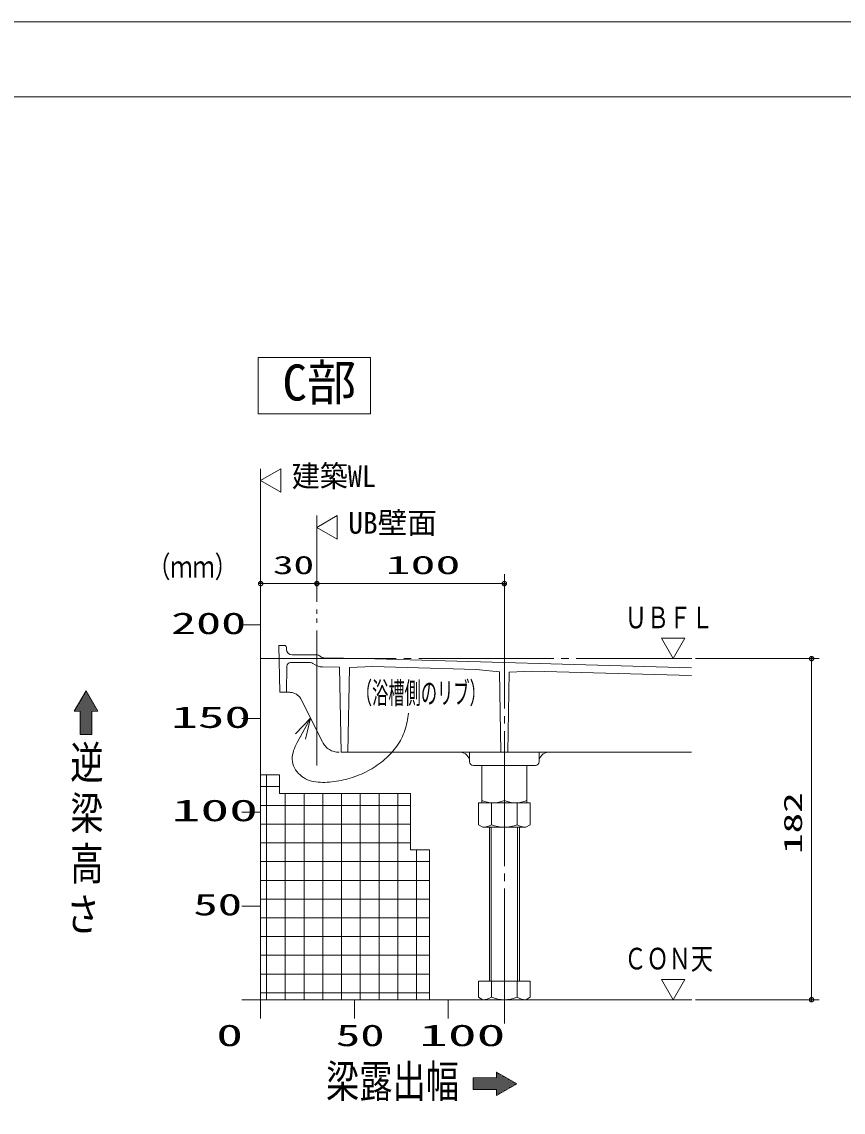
# Model space of a CAD drawing. Units: millimetres on the paper, with parts at other scales. Extents: x -305 to 305, y -152 to 152.
# Drawn here: x -11.2 to 98.4, y 3.1 to 148.5 of the extents above; entities that cross this region are included whole.
import ezdxf
from ezdxf.enums import TextEntityAlignment as Align

# ---------------------------------------------------------------- set-up
doc = ezdxf.new("R2010")
doc.units = ezdxf.units.MM
doc.linetypes.add('LONG_CHAIN', pattern=[21, 18, -1, 1, -1])
doc.linetypes.add('LONG_DOUBLE_CHAIN', pattern=[21.8, 18, -1, 0.6, -0.6, 0.6, -1])
for name, color, linetype, lineweight in [('0-1_RV', 7, 'Continuous', 9), ('0-2_0', 7, 'Continuous', 9), ('0-5_図面枠', 3, 'Continuous', 9), ('0-6_DEFPOINTS', 7, 'Continuous', 9)]:
    doc.layers.add(name, color=color, linetype=linetype, lineweight=lineweight)
doc.styles.add('ＭＳ ゴシック', font='')
doc.styles.get('ＭＳ ゴシック').set_extended_font_data('MS Gothic')

# ---------------------------------------------------------------- blocks, each defined once
blk = doc.blocks.new('_DOTSMALL')
at = {"layer": '0-2_0'}
for p, q in [((0.0746, 0.1), (-0.0746, 0.1)), ((0.1223, -0.0248), (-0.1223, -0.0248))]:
    blk.add_line(p, q, dxfattribs=at)
for points in [[(0.125, 0), (0.124, 0.0157), (0.1211, 0.0311), (0.1162, 0.046), (0.1095, 0.0602), (0.1011, 0.0735), (0.0911, 0.0856), (0.0797, 0.0963), (0.067, 0.1055), (0.0532, 0.1131), (0.0386, 0.1189), (0.0234, 0.1228), (0.0078, 0.1248), (-0.0078, 0.1248), (-0.0234, 0.1228), (-0.0386, 0.1189), (-0.0532, 0.1131), (-0.067, 0.1055), (-0.0797, 0.0963), (-0.0911, 0.0856), (-0.1011, 0.0735), (-0.1095, 0.0602), (-0.1162, 0.046), (-0.1211, 0.0311), (-0.124, 0.0157), (-0.125, 0), (0, 0)], [(-0.125, 0), (-0.124, -0.0157), (-0.1211, -0.0311), (-0.1162, -0.046), (-0.1095, -0.0602), (-0.1011, -0.0735), (-0.0911, -0.0856), (-0.0797, -0.0963), (-0.067, -0.1055), (-0.0532, -0.1131), (-0.0386, -0.1189), (-0.0234, -0.1228), (-0.0078, -0.1248), (0.0078, -0.1248), (0.0234, -0.1228), (0.0386, -0.1189), (0.0532, -0.1131), (0.067, -0.1055), (0.0797, -0.0963), (0.0911, -0.0856), (0.1011, -0.0735), (0.1095, -0.0602), (0.1162, -0.046), (0.1211, -0.0311), (0.124, -0.0157), (0.125, 0), (0, 0)]]:
    blk.add_lwpolyline(points, close=True, dxfattribs=at)
blk = doc.blocks.new('_OPEN30')
at = {"layer": '0-2_0'}
blk.add_line((0, 0), (-1, 0), dxfattribs=at)
blk.add_lwpolyline([(-1, 0.2679), (0, 0), (-1, -0.2679)], dxfattribs=at)

msp = doc.modelspace()

# ---------------------------------------------------------------- linework, layer by layer
at = {"layer": '0-1_RV'}
for p, q in [((20.342, 103.721), (20.342, 96.228)), ((20.342, 103.721), (35.342, 103.721)), ((35.342, 103.721), (35.342, 96.228)), ((20.342, 96.228), (35.342, 96.228)), ((20.686, 15.577), (20.686, 88.889)), ((20.686, 87.327), (23.392, 88.889)), ((23.392, 85.764), (23.392, 88.889)), ((20.686, 87.327), (23.392, 85.764)), ((28.186, 81.077), (30.892, 82.639)), ((20.686, 74.077), (20.686, 74.827)), ((28.186, 74.077), (28.186, 74.827)), ((28.186, 74.077), (28.186, 74.827)), ((53.186, 57.844), (53.186, 74.827)), ((28.186, 73.577), (20.686, 73.577)), ((28.186, 73.577), (53.186, 73.577)), ((20.686, 68.077), (18.186, 68.077)), ((75.686, 63.577), (74.123, 66.283)), ((77.248, 66.283), (74.123, 66.283)), ((75.686, 63.577), (77.248, 66.283)), ((23.123, 65.327), (23.878, 65.327)), ((24.132, 64.814), (24.128, 65.081)), ((24.882, 64.077), (28.145, 64.077)), ((24.193, 62.561), (24.132, 59.077)), ((24.693, 63.052), (27.348, 63.052)), ((29.123, 63.682), (34.373, 63.577)), ((34.373, 63.577), (78.123, 62.339)), ((78.686, 63.577), (95.148, 63.577)), ((94.148, 63.577), (94.148, 18.077)), ((28.922, 62.462), (31.225, 62.416)), ((31.225, 62.416), (31.423, 51.077)), ((32.521, 62.379), (32.323, 51.077)), ((35.623, 62.516), (32.521, 62.379)), ((35.623, 62.516), (49.436, 62.125)), ((52.548, 61.812), (49.436, 62.125)), ((52.548, 61.812), (52.736, 51.077)), ((53.823, 61.776), (53.636, 51.077)), ((53.823, 61.776), (56.936, 61.913)), ((56.936, 61.913), (78.123, 61.313)), ((-2.053, 58.348), (-3.128, 58.348)), ((-2.168, 58.548), (-3.013, 58.548)), ((-2.284, 58.748), (-2.897, 58.748)), ((-2.399, 58.948), (-2.782, 58.948)), ((-2.514, 59.148), (-2.666, 59.148)), ((-2.59, 59.279), (-1.028, 56.573)), ((23.887, 59.077), (24.558, 59.077)), ((-1.129, 56.748), (-4.052, 56.748)), ((-1.244, 56.948), (-3.936, 56.948)), ((-1.36, 57.148), (-3.821, 57.148)), ((-1.475, 57.348), (-3.705, 57.348)), ((-1.591, 57.548), (-3.59, 57.548)), ((-1.706, 57.748), (-3.474, 57.748)), ((-1.822, 57.948), (-3.359, 57.948)), ((-1.937, 58.148), (-3.243, 58.148)), ((-3.372, 53.448), (-3.372, 56.573)), ((-1.809, 56.548), (-3.372, 56.548)), ((-1.809, 56.348), (-3.372, 56.348)), ((-1.809, 56.148), (-3.372, 56.148)), ((-1.809, 55.948), (-3.372, 55.948)), ((-1.809, 55.748), (-3.372, 55.748)), ((-1.809, 55.548), (-3.372, 55.548)), ((-1.809, 55.348), (-3.372, 55.348)), ((-1.809, 56.573), (-1.028, 56.573)), ((-1.809, 53.448), (-1.809, 56.573)), ((20.686, 55.577), (18.186, 55.577)), ((25.57, 52.398), (27.349, 55.625)), ((-1.809, 55.148), (-3.372, 55.148)), ((-1.809, 54.948), (-3.372, 54.948)), ((-1.809, 54.748), (-3.372, 54.748)), ((-1.809, 54.548), (-3.372, 54.548)), ((-1.809, 54.348), (-3.372, 54.348)), ((-1.809, 54.148), (-3.372, 54.148)), ((-1.809, 53.948), (-3.372, 53.948)), ((-1.809, 53.748), (-3.372, 53.748)), ((-1.809, 53.548), (-3.372, 53.548)), ((-3.372, 53.448), (-1.809, 53.448)), ((31.423, 51.077), (78.123, 51.077)), ((48.53, 51.077), (48.552, 49.818)), ((57.841, 51.077), (57.819, 49.818)), ((20.686, 48.077), (23.186, 48.077)), ((21.483, 18.077), (21.483, 48.077)), ((23.186, 45.577), (23.186, 48.077)), ((57.319, 49.327), (49.052, 49.327)), ((50.186, 44.327), (50.186, 49.327)), ((53.186, 44.667), (53.186, 49.327)), ((56.186, 44.327), (56.186, 49.327)), ((20.686, 46.502), (23.186, 46.502)), ((23.186, 45.577), (40.686, 45.577)), ((23.983, 18.077), (23.983, 45.577)), ((26.483, 18.077), (26.483, 45.577)), ((28.983, 18.077), (28.983, 45.577)), ((31.483, 18.077), (31.483, 45.577)), ((33.983, 18.077), (33.983, 45.577)), ((36.483, 18.077), (36.483, 45.577)), ((38.983, 18.077), (38.983, 45.577)), ((40.686, 38.077), (40.686, 45.577)), ((20.686, 44.002), (40.686, 44.002)), ((56.65, 44.327), (49.722, 44.327)), ((49.722, 44.327), (49.722, 41.417)), ((56.186, 44.327), (50.186, 44.327)), ((51.454, 44.327), (51.454, 41.417)), ((54.918, 44.327), (54.918, 41.417)), ((56.65, 44.327), (56.65, 41.417)), ((18.186, 43.077), (20.686, 43.077)), ((20.686, 41.502), (40.686, 41.502)), ((49.722, 41.417), (50.311, 41.077)), ((56.061, 41.077), (50.311, 41.077)), ((51.186, 41.077), (51.186, 20.577)), ((51.436, 41.077), (51.436, 20.577)), ((54.936, 41.077), (54.936, 20.577)), ((55.186, 41.077), (55.186, 20.577)), ((56.061, 41.077), (56.65, 41.417)), ((20.686, 39.002), (40.686, 39.002)), ((43.186, 38.077), (40.686, 38.077)), ((41.483, 18.077), (41.483, 38.077)), ((43.186, 18.077), (43.186, 38.077)), ((20.686, 36.502), (43.186, 36.502)), ((20.686, 34.002), (43.186, 34.002)), ((18.186, 30.577), (20.686, 30.577)), ((20.686, 31.502), (43.186, 31.502)), ((20.686, 29.002), (43.186, 29.002)), ((20.686, 26.502), (43.186, 26.502)), ((20.686, 24.002), (43.186, 24.002)), ((20.686, 21.502), (43.186, 21.502)), ((49.722, 20.577), (49.722, 18.417)), ((56.65, 20.577), (49.722, 20.577)), ((51.454, 20.577), (51.454, 18.417)), ((54.918, 20.577), (54.918, 18.417)), ((56.65, 20.577), (56.65, 18.417)), ((75.686, 18.077), (74.123, 20.783)), ((77.248, 20.783), (74.123, 20.783)), ((75.686, 18.077), (77.248, 20.783)), ((20.686, 19.002), (43.186, 19.002)), ((78.186, 18.077), (18.186, 18.077)), ((33.186, 15.577), (33.186, 18.077)), ((45.686, 15.577), (45.686, 18.077)), ((49.722, 18.417), (50.311, 18.077)), ((56.061, 18.077), (50.311, 18.077)), ((56.061, 18.077), (56.65, 18.417)), ((78.686, 18.077), (95.148, 18.077)), ((49.026, 7.65), (52.151, 7.65)), ((49.026, 7.65), (49.026, 6.088)), ((53.58, 7.607), (49.026, 7.607)), ((53.926, 7.407), (49.026, 7.407)), ((52.151, 8.432), (52.151, 7.65)), ((54.857, 6.869), (52.151, 8.432)), ((52.194, 8.407), (52.151, 8.407)), ((52.194, 8.407), (52.151, 8.407)), ((52.541, 8.207), (52.151, 8.207)), ((52.887, 8.007), (52.151, 8.007)), ((53.233, 7.807), (52.151, 7.807)), ((54.273, 7.207), (49.026, 7.207)), ((54.619, 7.007), (49.026, 7.007)), ((54.749, 6.807), (49.026, 6.807)), ((54.403, 6.607), (49.026, 6.607)), ((54.056, 6.407), (49.026, 6.407)), ((53.71, 6.207), (49.026, 6.207)), ((49.026, 6.088), (52.151, 6.088)), ((54.857, 6.869), (52.151, 5.307)), ((52.151, 6.088), (52.151, 5.307)), ((53.363, 6.007), (52.151, 6.007)), ((53.017, 5.807), (52.151, 5.807)), ((52.671, 5.607), (52.151, 5.607)), ((52.324, 5.407), (52.151, 5.407))]:
    msp.add_line(p, q, dxfattribs=at)
at = {"layer": '0-1_RV', "linetype": 'LONG_DOUBLE_CHAIN'}
for p, q in [((20.686, 49.327), (20.686, 82.639)), ((28.186, 49.327), (28.186, 82.639)), ((26.107, 58.11), (28.932, 52.459))]:
    msp.add_line(p, q, dxfattribs=at)
at = {"layer": '0-1_RV', "linetype": 'LONG_CHAIN'}
for p, q in [((20.773, 63.577), (78.186, 63.577)), ((53.186, 14.901), (53.186, 59.981))]:
    msp.add_line(p, q, dxfattribs=at)
at = {"layer": '0-1_RV'}
for points in [[(28.186, 81.077), (30.892, 79.514), (30.892, 82.639)], [(23.123, 65.327), (23.232, 59.077), (24.132, 59.077)], [(-2.59, 59.279), (-4.153, 56.573), (-3.372, 56.573)], [(40.396, 56.286), (40.362, 55.996), (40.321, 55.706), (40.274, 55.417), (40.219, 55.129), (40.157, 54.842), (40.086, 54.558), (40.007, 54.276), (39.92, 53.998), (39.822, 53.722), (39.715, 53.451), (39.597, 53.184), (39.47, 52.922), (39.333, 52.664), (39.186, 52.41), (39.03, 52.161), (38.866, 51.917), (38.693, 51.678), (38.511, 51.444), (38.322, 51.215), (38.124, 50.991), (37.919, 50.772), (37.707, 50.559), (37.488, 50.351), (37.262, 50.148), (37.029, 49.951), (36.79, 49.76), (36.546, 49.574), (36.295, 49.395), (36.039, 49.221), (35.778, 49.053), (35.512, 48.892), (35.242, 48.736), (34.967, 48.587), (34.688, 48.444), (34.405, 48.308), (34.118, 48.179), (33.829, 48.056), (33.536, 47.939), (33.24, 47.83)], [(25.304, 51.867), (25.432, 52.138), (25.57, 52.398)], [(33.24, 47.83), (32.942, 47.727), (32.641, 47.632), (32.339, 47.544), (32.035, 47.463), (31.729, 47.389), (31.422, 47.322), (31.114, 47.263), (30.806, 47.212), (30.497, 47.168), (30.188, 47.132), (29.879, 47.104), (29.57, 47.083), (29.262, 47.071), (28.956, 47.068), (28.652, 47.076), (28.351, 47.096), (28.054, 47.129), (27.762, 47.178), (27.477, 47.242), (27.198, 47.325), (26.927, 47.428), (26.665, 47.551), (26.412, 47.697), (26.17, 47.866), (25.94, 48.058), (25.726, 48.271), (25.531, 48.502), (25.357, 48.749), (25.207, 49.009), (25.084, 49.281), (24.992, 49.561), (24.932, 49.847), (24.907, 50.137), (24.913, 50.43), (24.948, 50.723), (25.007, 51.015), (25.088, 51.304), (25.189, 51.589), (25.304, 51.867)]]:
    msp.add_lwpolyline(points, dxfattribs=at)
for points in [[(-3.372, 53.448), (-1.809, 53.448), (-1.809, 56.573), (-1.028, 56.573), (-2.59, 59.279), (-4.153, 56.573), (-3.372, 56.573)], [(20.686, 18.077), (20.686, 48.077), (23.186, 48.077), (23.186, 45.577), (40.686, 45.577), (40.686, 38.077), (43.186, 38.077), (43.186, 18.077)], [(49.026, 7.65), (49.026, 6.088), (52.151, 6.088), (52.151, 5.307), (54.857, 6.869), (52.151, 8.432), (52.151, 7.65)]]:
    msp.add_lwpolyline(points, close=True, dxfattribs=at)
for centre, radius, start, end in [((23.878, 65.077), 0.25, 1, 90), ((24.882, 64.827), 0.75, 181, 270), ((28.123, 63.327), 0.75, 47.44029, 90), ((24.693, 62.552), 0.5, 90, 179), ((27.348, 62.552), 0.5, 49.79223, 90), ((28.962, 64.461), 2, 229.79223, 268.85424), ((29.138, 64.432), 0.75, 227.44029, 268.85424), ((47.302, 49.827), 1.25, 1.00003, 90), ((59.07, 49.827), 1.25, 90, 178.99997), ((49.052, 49.827), 0.5, 181.00003, 270), ((57.319, 49.827), 0.5, 270, 358.99997), ((51.686, 47.805), 3.478, 244.44919, 295.55081), ((54.686, 47.805), 3.478, 244.44919, 295.55081), ((50.263, 43.326), 2.25, 271.20516, 301.93849), ((53.186, 45.657), 4.58, 247.78087, 292.21906), ((56.108, 43.326), 2.25, 238.06151, 268.79484), ((50.264, 20.326), 2.25, 271.20516, 301.93849), ((53.186, 22.657), 4.58, 247.7822, 292.21882), ((56.108, 20.326), 2.25, 238.06151, 268.79484)]:
    msp.add_arc(centre, radius, start, end, dxfattribs=at)
at = {"layer": '0-1_RV', "linetype": 'LONG_DOUBLE_CHAIN'}
for centre, radius, start, end in [((24.542, 57.327), 1.75, 26.56505, 90), ((31.168, 53.577), 2.5, 206.56505, 270)]:
    msp.add_arc(centre, radius, start, end, dxfattribs=at)
at = {"layer": '0-5_図面枠'}
msp.add_lwpolyline([(-291.017, -138.498), (108.983, -138.498), (108.983, 138.502), (-291.017, 138.502)], close=True, dxfattribs=at)
at = {"layer": '0-6_DEFPOINTS'}
msp.add_line((118.983, 148.502), (-301.017, 148.502), dxfattribs=at)

# ---------------------------------------------------------------- block references
at = {"layer": '0-1_RV'}
for name, p, xscale, yscale, rotation in [('_DOTSMALL', (20.686, 73.577), 2.32, 2.32, 180), ('_DOTSMALL', (28.186, 73.577), 2.32, 2.32, 180), ('_DOTSMALL', (94.148, 63.577), 2.32, 2.32, 90), ('_OPEN30', (27.349, 55.625), 2.77, 2.77, 61.11791), ('_DOTSMALL', (94.148, 18.077), 2.32, 2.32, 270)]:
    msp.add_blockref(name, p, dxfattribs=dict(at, xscale=xscale, yscale=yscale, rotation=rotation))
at = {"layer": '0-1_RV', "xscale": 2.32, "yscale": 2.32}
for p in [(28.186, 73.577), (53.186, 73.577)]:
    msp.add_blockref('_DOTSMALL', p, dxfattribs=at)

# ---------------------------------------------------------------- texts
at = {"layer": '0-1_RV', "style": 'ＭＳ ゴシック'}
for s, height, p in [('C部', 4.811, (23.6, 96.549)), ('UB壁面', 2.889, (32.369, 79.365))]:
    msp.add_text(s, height=height, dxfattribs=at).set_placement(p, align=Align.BOTTOM_LEFT)
for s, height, width, p in [('建築WL', 2.889, 0.95, (24.837, 85.612)), ('（ｍｍ）', 2.889, 0.75, (5.702, 73.522)), ('30', 2.441, 1.65, (22.34, 74.107)), ('100', 2.444, 2, (37.353, 74.107)), ('ＵＢＦＬ', 2.889, 0.75, (69.244, 66.75)), ('200', 2.886, 1.7, (8.748, 65.976)), ('（浴槽側のリブ）', 2.886, 0.55, (33.391, 56.69)), ('150', 2.889, 1.8, (8.786, 53.466)), ('逆', 4.333, 0.75, (-4.689, 46.244)), ('梁', 4.333, 0.75, (-4.689, 39.5)), ('100', 2.889, 1.95, (8.829, 41.022)), ('高', 4.333, 0.75, (-4.689, 32.745)), ('さ', 4.333, 0.75, (-5.214, 25.992)), ('50', 2.889, 1.65, (11.731, 28.466)), ('ＣＯＮ天', 2.889, 0.75, (69.188, 21.25)), ('0', 2.889, 1.8, (14.786, 11.022)), ('50', 2.889, 1.65, (30.731, 11.022)), ('100', 2.889, 1.95, (41.829, 11.022)), ('梁露出幅', 4.333, 0.75, (29.407, 3.74))]:
    msp.add_text(s, height=height, dxfattribs=dict(at, width=width)).set_placement(p, align=Align.BOTTOM_LEFT)
at = {"layer": '0-1_RV', "style": 'ＭＳ ゴシック', "width": 1.65}
msp.add_text('182', height=2.441, rotation=90, dxfattribs=at).set_placement((93.618, 37.525), align=Align.BOTTOM_LEFT)

doc.saveas('drawing.dxf')
